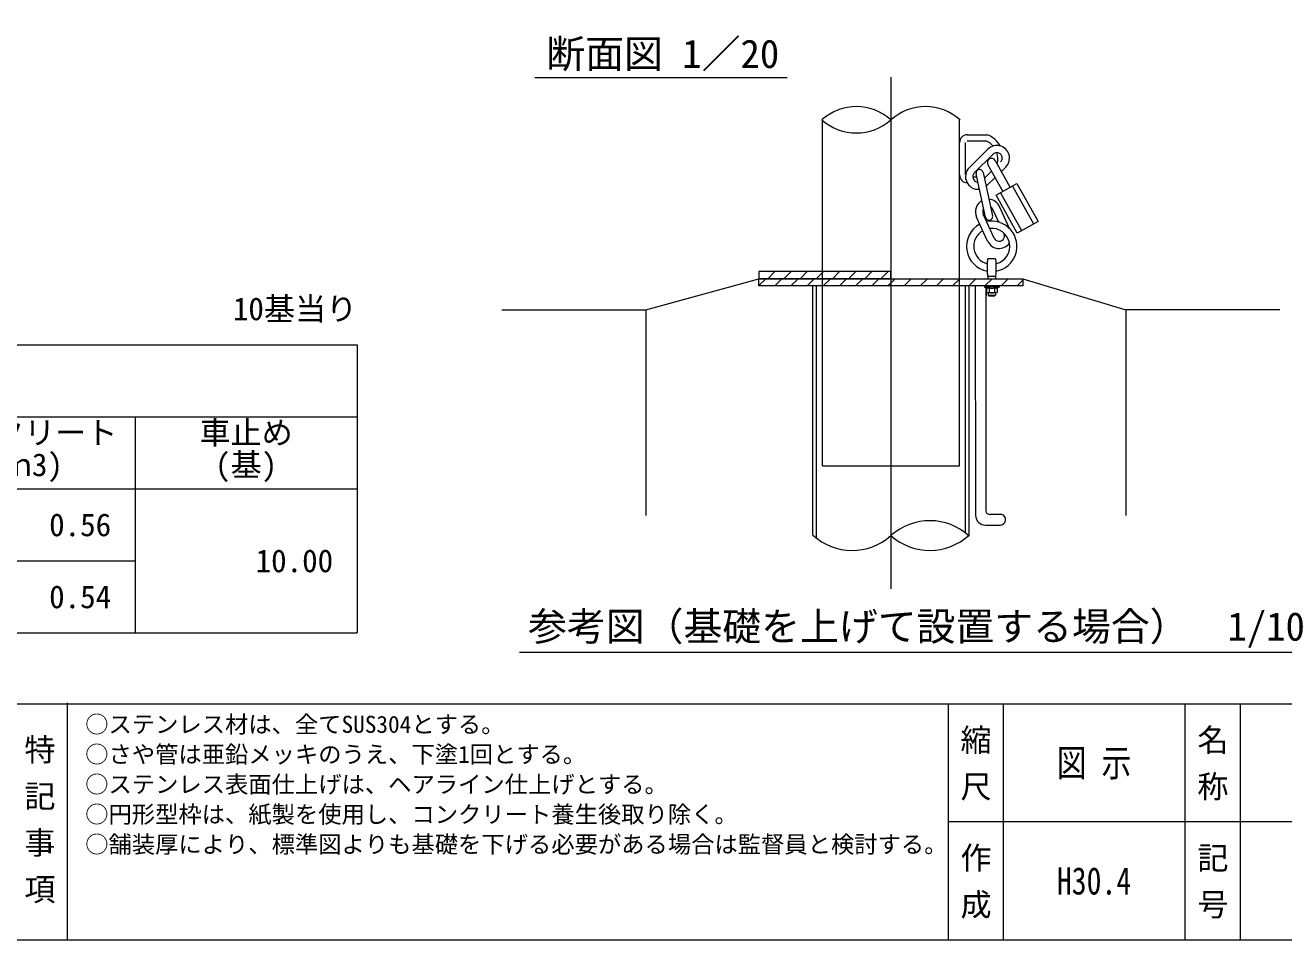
# Model space of a CAD drawing. Units: millimetres, scale not verified. Extents: x 266 to 3005, y 4223 to 6089.
# Drawn here: x 1040 to 2089, y 4223 to 4985 of the extents above; entities that cross this region are included whole.
import ezdxf
from ezdxf.enums import TextEntityAlignment as Align

# ---------------------------------------------------------------- set-up
doc = ezdxf.new("R2010")
doc.units = ezdxf.units.MM
doc.header["$LTSCALE"] = 10
doc.linetypes.add('USER1', pattern=[200, 125, -25, 25, -25])
for name, color, linetype, lineweight in [('0_2', 7, 'Continuous', 13), ('K-1', 2, 'Continuous', 15), ('K-2', 7, 'Continuous', 13), ('ハッチ', 4, 'Continuous', 13), ('寸法', 1, 'Continuous', 13), ('本体', 7, 'Continuous', 13)]:
    doc.layers.add(name, color=color, linetype=linetype, lineweight=lineweight)
doc.layers.add('_0-0_', color=7, linetype='Continuous')
doc.styles.add('@ＭＳ ゴシック', font='')
doc.styles.add('ＭＳ ゴシック', font='')
doc.styles.get('@ＭＳ ゴシック').set_extended_font_data('@MS Gothic')
doc.styles.get('ＭＳ ゴシック').set_extended_font_data('MS Gothic')

msp = doc.modelspace()

# ---------------------------------------------------------------- hatches: boundary and pattern name
at = {"layer": 'ハッチ'}
h = msp.add_hatch(dxfattribs=at)
h.set_pattern_fill('USER', color=256, style=0, pattern_type=2)
h.set_pattern_definition([(45, (-10.06, -47.23), (-6.73519, 6.73519), [])])
h.paths.add_polyline_path([(1761.23, 4773.47), (1761.23, 4779.47), (1651.23, 4779.47), (1651.23, 4773.47)])
h = msp.add_hatch(dxfattribs=at)
h.set_pattern_fill('USER', color=256, style=0, pattern_type=2)
h.set_pattern_definition([(45, (-10.06, -32.11), (-6.73519, 6.73519), [])])
h.paths.add_polyline_path([(1871.23, 4767.47), (1651.23, 4767.47), (1651.23, 4773.47), (1871.23, 4773.47)])

# ---------------------------------------------------------------- linework, layer by layer
at = {"layer": '0_2'}
for p, q in [((346.33, 4718.44), (1316.33, 4718.44)), ((1316.33, 4718.44), (1316.33, 4478.44)), ((531.33, 4658.44), (1316.33, 4658.44)), ((1131.33, 4658.44), (1131.33, 4478.44)), ((346.33, 4598.44), (1316.33, 4598.44)), ((946.33, 4538.44), (1131.33, 4538.44)), ((346.33, 4478.44), (1316.33, 4478.44)), ((2780.74, 4320.9), (1808.8, 4320.9))]:
    msp.add_line(p, q, dxfattribs=at)
at = {"layer": 'K-1'}
for p, q in [((1761.23, 4779.47), (1651.23, 4779.47)), ((1651.23, 4779.47), (1651.23, 4773.47)), ((1761.23, 4773.47), (1651.23, 4773.47)), ((1761.23, 4773.47), (1761.23, 4779.47))]:
    msp.add_line(p, q, dxfattribs=at)
msp.add_lwpolyline([(1871.23, 4767.47), (1651.23, 4767.47), (1651.23, 4773.47), (1871.23, 4773.47)], close=True, dxfattribs=at)
at = {"layer": 'K-2'}
for p, q in [((1824.88, 4893.47), (1841.31, 4893.47)), ((1824.88, 4888.47), (1840.38, 4888.47)), ((1818.38, 4859.97), (1818.38, 4886.97)), ((1823.38, 4859.97), (1823.38, 4886.97)), ((1842.09, 4881.49), (1826.47, 4866)), ((1846.32, 4877.23), (1830.7, 4861.74)), ((1842.01, 4868.5), (1854.44, 4846.18)), ((1848.22, 4871.95), (1860.64, 4849.63)), ((1829.37, 4858.47), (1832.67, 4858.47)), ((1840.08, 4824.69), (1832.15, 4860.83)), ((1838.01, 4862.12), (1845.94, 4825.98)), ((1844.96, 4863.21), (1839.06, 4857.35)), ((1847.99, 4857.76), (1841.26, 4851.09)), ((1856.88, 4866.58), (1853.23, 4862.95)), ((1862.55, 4850.69), (1880.07, 4819.24)), ((1852.53, 4845.11), (1870.04, 4813.66)), ((1847.28, 4807.37), (1838.07, 4827.35)), ((1851.04, 4820.71), (1846.24, 4831.11)), ((1860.12, 4815.34), (1851.69, 4833.62)), ((1841.83, 4804.86), (1832.62, 4824.84)), ((1841.57, 4777.28), (1841.57, 4788.2)), ((1848.36, 4790.01), (1842.11, 4790.01)), ((1848.89, 4777.28), (1848.89, 4788.2)), ((1842.11, 4775.47), (1842.11, 4773.47)), ((1848.36, 4775.47), (1842.11, 4775.47)), ((1848.36, 4775.47), (1848.36, 4773.47)), ((1831.48, 4766.57), (1831.76, 4766.29)), ((1839.09, 4767.47), (1839.09, 4766.58)), ((1851.38, 4766.58), (1839.09, 4766.58)), ((1839.09, 4766.58), (1840.8, 4765.83)), ((1840.8, 4765.45), (1840.71, 4765.54)), ((1840.8, 4763.28), (1840.71, 4763.19)), ((1840.71, 4763.19), (1840.71, 4759.34)), ((1840.8, 4765.83), (1840.8, 4762.06)), ((1843.02, 4765.83), (1843.02, 4762.06)), ((1847.45, 4765.83), (1847.45, 4762.06)), ((1851.38, 4766.58), (1849.67, 4765.83)), ((1849.67, 4765.83), (1849.67, 4762.06)), ((1851.38, 4767.47), (1851.38, 4766.58)), ((1831.48, 4762.17), (1831.76, 4762.44)), ((1848.56, 4761.74), (1841.91, 4761.74)), ((1842.23, 4761.74), (1842.23, 4759.73)), ((1842.23, 4759.73), (1842.78, 4759.27)), ((1842.23, 4759.73), (1848.23, 4759.73)), ((1842.78, 4759.27), (1847.69, 4759.27)), ((1848.23, 4761.74), (1848.23, 4759.73))]:
    msp.add_line(p, q, dxfattribs=at)
msp.add_lwpolyline([(1848.81, 4843.04), (1866.28, 4852.77), (1883.79, 4821.31), (1866.32, 4811.59)], close=True, dxfattribs=at)
for centre, radius, start, end in [((1824.88, 4886.97), 6.5, 90, 180), ((1834.13, 4873.47), 16.25, 40.78953, 67.38014), ((1834.13, 4873.47), 21.25, 29.96868, 70.25008), ((1849.49, 4874.04), 10.5, 314.75849, 134.75849), ((1849.49, 4874.04), 4.5, 314.75849, 134.75849), ((1834.13, 4873.47), 16.25, 344.49546, 18.1731), ((1845.11, 4870.23), 3.55, 29.10692, 209.10692), ((1824.88, 4859.97), 6.5, 180, 268.15409), ((1833.87, 4858.54), 10.5, 134.75849, 275.89145), ((1833.87, 4858.54), 4.5, 134.75849, 267.10605), ((1835.08, 4861.48), 3, 12.36971, 192.36971), ((1833.87, 4858.54), 10.5, 309.66667, 314.75849), ((1842.16, 4829.23), 10.5, 118.98382, 204.73942), ((1842.16, 4829.23), 10.5, 24.73942, 85.78072), ((1842.16, 4829.23), 4.5, 144.21773, 204.73942), ((1843.01, 4825.34), 3, 192.36971, 12.36971), ((1842.16, 4829.23), 4.5, 24.73942, 60.59708), ((1845.23, 4800.52), 21, 118.23822, 259.959), ((1845.23, 4800.52), 21, 280.041, 101.75497), ((1845.23, 4800.52), 15, 284.1283, 96.40509), ((1845.23, 4800.52), 15, 119.64067, 255.8717), ((1851.36, 4809.25), 10.5, 204.73942, 325.18209), ((1851.36, 4809.25), 4.5, 204.73942, 36.46282), ((1844.92, 4788.2), 3.35, 147.13278, 180), ((1845.54, 4788.2), 3.35, 0, 32.86722), ((1844.92, 4777.28), 3.35, 180, 212.86722), ((1845.54, 4777.28), 3.35, 327.13278, 0), ((1841.91, 4767.55), 2.04, 237.13278, 302.86722), ((1845.23, 4773.18), 7.68, 252.88, 286.77865), ((1848.56, 4767.55), 2.04, 237.13278, 302.86722), ((1841.91, 4763.78), 2.04, 237.13278, 302.86722), ((1845.23, 4769.42), 7.68, 253, 287), ((1848.56, 4763.78), 2.04, 237.13278, 302.86722)]:
    msp.add_arc(centre, radius, start, end, dxfattribs=at)
at = {"layer": '寸法', "color": 3}
for p, q in [((1464.38, 4941.16), (1674.6, 4941.16)), ((1451.67, 4462.38), (2121.47, 4462.38))]:
    msp.add_line(p, q, dxfattribs=at)
at = {"layer": '本体', "linetype": 'USER1'}
msp.add_line((1761.23, 4941.49), (1761.23, 4515.17), dxfattribs=at)
at = {"layer": '本体'}
for p, q in [((1704.08, 4617.47), (1704.08, 4905.57)), ((1818.38, 4617.47), (1818.38, 4906.34)), ((1557, 4747.47), (1651.23, 4773.47)), ((1871.23, 4773.47), (1957, 4747.47)), ((1696.08, 4559.92), (1696.08, 4767.47)), ((1699.08, 4557.38), (1699.08, 4767.47)), ((1823.38, 4561.62), (1823.38, 4767.47)), ((1826.38, 4559.08), (1826.38, 4767.47)), ((1826.38, 4559.08), (1826.38, 4762.47)), ((1831.55, 4767.47), (1831.76, 4576.44)), ((1437, 4747.47), (1557, 4747.47)), ((1557, 4747.47), (1557, 4576.3)), ((1957, 4747.47), (1957, 4576.3)), ((2085.46, 4747.47), (1957, 4747.47)), ((1704.08, 4617.47), (1818.38, 4617.47)), ((1853.77, 4577.16), (1843.23, 4577.16)), ((1840.13, 4568.22), (1852.53, 4568.22)), ((1074.6, 4420.14), (1074.6, 4222.61)), ((1808.8, 4419.19), (1808.8, 4222.61)), ((1854.76, 4419.19), (1854.76, 4222.61)), ((2006.23, 4419.19), (2006.23, 4222.72)), ((2052.2, 4419.19), (2052.2, 4222.61))]:
    msp.add_line(p, q, dxfattribs=at)
at = {"layer": '本体', "color": 6}
msp.add_line((266.46, 4419.19), (3004.58, 4419.19), dxfattribs=at)
msp.add_lwpolyline([(3004.58, 6034.42), (266.46, 6034.42), (266.46, 4222.61), (3004.58, 4222.61)], close=True, dxfattribs=at)
at = {"layer": '本体'}
msp.add_lwpolyline([(1840.96, 4578.45), (1840.71, 4580.67), (1840.71, 4765.54)], dxfattribs=at)
for centre, radius, start, end in [((1732.44, 4873.77), 43.19, 48.19, 131.80999), ((1790.03, 4873.77), 43.19, 48.19, 131.80999), ((1732.44, 4938.15), 43.19, 228.19, 311.80999), ((1839.99, 4576.45), 8.23, 180.06123, 270.97406), ((1843.23, 4579.82), 2.66, 211.13177, 270), ((1852.26, 4572.81), 4.61, 273.44935, 70.84736), ((1793.58, 4523.34), 48.52, 47.45264, 131.80999), ((1728.89, 4595.66), 48.52, 227.45264, 311.80999), ((1793.58, 4595.66), 48.52, 228.19, 312.54736)]:
    msp.add_arc(centre, radius, start, end, dxfattribs=at)

# ---------------------------------------------------------------- texts
at = {"layer": '_0-0_', "style": 'ＭＳ ゴシック'}
for s, p in [('10基当り', (1316.33, 4748.44)), ('0.56', (1111.33, 4568.44)), ('10.00', (1296.33, 4538.44)), ('0.54', (1111.33, 4508.44))]:
    msp.add_text(s, height=18.99, dxfattribs=at).set_placement(p, align=Align.MIDDLE_RIGHT)
for s, p in [('コンクリート', (961.13, 4654.79)), ('車止め', (1184.98, 4654.79)), ('(ｍ3)', (1006.45, 4627.99)), ('(基)', (1197.93, 4627.99))]:
    msp.add_text(s, height=18.99, dxfattribs=at).set_placement(p, align=Align.TOP_LEFT)
at = {"layer": '寸法', "color": 3, "style": 'ＭＳ ゴシック'}
for s, p in [('断面図 1／20', (1474.01, 4941.99)), ('参考図（基礎を上げて設置する場合）\u30001/10', (1458.78, 4464.8))]:
    msp.add_text(s, height=23.74, dxfattribs=at).set_placement(p, align=Align.BOTTOM_LEFT)
at = {"layer": '本体', "style": 'ＭＳ ゴシック'}
for s, p in [('○ステンレス材は、全てSUS304とする。', (1089.69, 4409.3)), ('○さや管は亜鉛メッキのうえ、下塗1回とする。', (1089.69, 4384.3)), ('○ステンレス表面仕上げは、ヘアライン仕上げとする。', (1089.69, 4359.3)), ('○円形型枠は、紙製を使用し、コンクリート養生後取り除く。', (1089.69, 4334.3)), ('○舗装厚により、標準図よりも基礎を下げる必要がある場合は監督員と検討する。', (1089.69, 4309.3))]:
    msp.add_text(s, height=14.24, dxfattribs=at).set_placement(p, align=Align.TOP_LEFT)
at = {"layer": '本体', "style": '@ＭＳ ゴシック'}
for s, p in [(' 縮 尺 ', (1831.78, 4370.04)), ('名 称', (2029.22, 4370.04)), ('特 記 事 項', (1051.62, 4323.22)), ('作 成', (1831.78, 4271.75)), ('記 号', (2029.22, 4271.75))]:
    msp.add_text(s, height=18.99, rotation=270, dxfattribs=at).set_placement(p, align=Align.MIDDLE_CENTER)
at = {"layer": '本体', "style": 'ＭＳ ゴシック', "width": 0.8}
for s, p in [('図 示', (1930.5, 4370.04)), ('H30.4', (1930.5, 4271.75))]:
    msp.add_text(s, height=22.79, dxfattribs=at).set_placement(p, align=Align.MIDDLE_CENTER)

doc.saveas('drawing.dxf')
